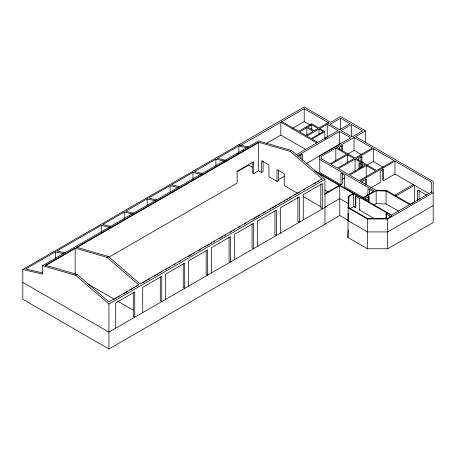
<?xml version="1.0" encoding="UTF-8"?>
<svg xmlns="http://www.w3.org/2000/svg" width="456" height="456" viewBox="0 0 456 456"><rect width="100%" height="100%" fill="white"/><g stroke="black" fill="none" stroke-linecap="round" stroke-linejoin="round"><path stroke-width="0.68" d="M365.473 142.46L365.473 130.895L355.543 136.629L433.2 181.465L433.2 222.505L387.674 248.788L367.422 248.788L347.945 237.542L348.287 196.251L353.161 193.435L339.72 185.677L324.723 194.336M348.167 213.237L347.945 220.675L367.422 231.922L387.674 231.922L433.2 205.639M347.945 237.542L348.167 230.103M348.834 196.496L348.492 207.503L367.849 218.675L387.076 218.572L391.886 215.796L353.645 193.714L348.834 196.496L348.834 208.067M22.8 269.479L42.516 274.113L42.516 265.683L258.552 140.955L291.76 150.571L324.963 179.299L324.963 224.278L108.933 349L22.8 299.273L22.8 269.479L304.22 107L330.708 122.293L340.643 116.554L365.473 130.895M63.538 253.735L55.421 251.832L25.724 268.977L42.625 272.956M109.4 227.259L101.289 225.35L56.88 250.988L64.997 252.898M132.337 214.018L124.22 212.108L102.748 224.506L110.865 226.415M155.941 200.936L147.151 198.867L125.679 211.265L133.796 213.174M178.199 187.536L170.082 185.632L148.61 198.024L156.727 199.933M201.757 174.483L192.968 172.419L171.547 184.788L179.658 186.698M224.694 161.247L215.899 159.178L194.427 171.576L202.544 173.485M247.255 147.921L238.836 145.937L217.364 158.335L225.783 160.318M240.295 145.595L304.22 108.688L329.249 123.131L319.753 128.615L324.866 131.567L324.866 139.051M236.829 153.94L238.055 153.233M242.347 150.754L243.578 150.047M75.143 248.531L45.44 265.683L45.44 265.261L75.143 248.115L106.886 257.304L138.63 284.772L138.63 285.188M258.552 142.221L76.602 247.272L108.346 256.46L140.095 283.928L322.044 178.877L290.295 151.415L258.552 142.221L258.552 170.755L253.684 173.565L252.225 172.721L252.225 162.302M76.602 247.693L258.552 142.642M266.72 143.269L280.85 135.107L305.822 149.528M292.723 128.256L304.22 121.615L310.388 125.178M306.854 127.634L299.546 131.847L305.879 135.5L313.181 131.288L306.854 127.634L306.854 135.118M311.722 124.819L307.828 127.07L314.155 130.724L318.049 128.472L311.722 124.819L311.722 129.584M237.063 171.804L248.719 165.078L252.305 167.147M328.274 122.573L319.023 127.914L311.722 123.696L298.577 131.288L281.825 121.615M319.023 129.037L306.854 136.065L311.231 138.595L323.407 131.567L319.023 129.037L319.023 134.48M340.643 118.241L330.172 124.288L339.617 129.738L350.088 123.696L340.643 118.241L340.643 129.812M42.516 265.683L75.724 275.293L77.184 274.449L108.933 301.918L138.63 284.772M106.886 257.304L108.346 256.46M290.295 151.415L291.76 150.571M324.866 131.567L311.967 139.017L317.758 142.363M108.648 257.298L237.08 183.152L237.08 171.342L253.684 161.76L253.684 173.565M258.552 170.755L261.619 172.522L263.078 171.678L263.078 161.264M295.893 154.989L338.158 130.581L327.254 124.288L327.254 137.216L324.946 138.55M297.312 155.855L339.617 131.425L350.624 137.78L319.759 155.599L319.759 172.465L340.94 184.691L342.399 183.848L342.399 173.679M351.547 124.539L341.082 130.581L352.083 136.937L362.554 130.895L351.547 124.539L351.547 136.789M298.23 156.448L302.425 154.025L302.425 160.278M278.291 179.767L284.35 176.267M306.694 163.368L339.617 144.358L339.617 131.425M261.619 172.522L261.619 160.717L268.92 164.935L268.92 176.74L276.957 181.38L278.416 180.536L278.416 170.116M321.218 158.694L330.03 163.778L346.583 154.225L335.821 148.012L321.218 156.442L321.218 159.167M354.078 137.473L336.796 147.448L355.053 157.993L372.341 148.012L354.078 137.473L354.078 150.4L361.386 154.618M347.512 154.191L354.078 150.4M347.557 154.784L331.005 164.342L337.531 168.11L354.078 158.551L347.557 154.784L347.557 162.273M355.053 159.115L338.506 168.669L348.726 174.574L365.279 165.021L355.053 159.115L355.053 171.365M373.31 148.576L356.028 158.551L376.719 170.498L394.007 160.523L373.31 148.576L373.31 161.504L383.051 167.13M113.173 299.888L114.388 299.187M115.596 298.486L116.81 297.791M118.024 297.09L119.233 296.389M123.479 293.938L127.116 291.84M130.752 289.737L132.571 288.688M133.785 287.992L134.993 287.291M136.207 286.59L137.421 285.889M142.557 282.925L144.409 281.854M145.641 281.141L146.878 280.429M148.109 279.716L149.961 278.65M154.276 276.159L155.513 275.447M156.744 274.734L157.981 274.022M159.828 272.95L161.065 272.238M165.38 269.747L166.611 269.034M168.463 267.968L169.695 267.256M174.015 264.759L175.246 264.047M179.567 261.556L180.798 260.843M188.203 256.574L191.902 254.437M193.133 253.724L194.986 252.652M198.685 250.515L200.537 249.449M204.852 246.958L206.089 246.246M207.32 245.533L209.173 244.462M210.404 243.749L211.641 243.042M213.488 241.971L214.725 241.258M219.04 238.767L220.276 238.055M221.508 237.342L222.739 236.63M224.591 235.564L225.823 234.851M230.143 232.355L231.374 231.642M233.227 230.576L234.458 229.864M238.779 227.373L240.01 226.66M244.33 224.164L245.562 223.457M252.966 219.182L256.665 217.045M257.896 216.332L259.749 215.266M263.448 213.129L265.301 212.057M269.616 209.566L270.853 208.854M272.084 208.141L273.936 207.075M275.167 206.363L276.399 205.65M278.251 204.579L279.482 203.866M280.719 203.159L281.95 202.447M283.803 201.375L285.034 200.663M286.271 199.95L287.502 199.238M289.355 198.172L290.586 197.459M294.907 194.968L296.138 194.256M297.99 193.184L299.221 192.472M303.542 189.981L304.773 189.268M314.024 183.928L315.877 182.862M317.724 181.79L318.961 181.078M108.933 349L108.933 304.027L324.963 179.299M342.182 179.476L344.633 178.062M366.253 165.579L349.701 175.138L359.197 180.616L375.75 171.063L366.253 165.579L366.253 177.15M366.744 165.294L373.31 161.504M324.832 193.709L339.235 185.392L315.546 171.718M431.678 192.478L431.678 182.269L394.981 161.082L360.172 181.18L375.75 190.175L386.488 190.437L410.349 204.214L431.678 191.896M324.723 207.269L339.72 198.611L348.361 203.598M324.963 207.412L108.933 332.133L22.8 282.406M355.304 207.605L355.304 196.08L355.788 195.795L355.788 207.32L355.304 207.605L353.161 206.368M370.677 188.043L380.224 182.531L380.224 171.006L383.633 169.039L383.633 180.565L382.658 180L382.658 169.153M383.633 180.565L394.981 174.015L428.606 193.429M355.304 196.08L359.681 198.611L360.172 198.326M376.16 190.785L362.851 198.468L391.573 215.055L409.619 204.636L386.044 191.024L376.16 190.785L376.16 203.712L373.834 205.057M350.037 208.734L354.135 206.368M348.253 220.402L339.72 215.477L324.963 224.278M359.681 198.611L359.681 210.136L360.172 209.851M394.315 195.481L413.239 184.555M395.472 196.217L414.453 185.256L414.453 202.122M385.975 218.532L385.975 213.79L386.46 213.505L386.46 218.931M410.195 204.584L413.848 202.475M347.945 207.748L367.422 218.988L387.674 218.988L433.2 192.706M376.16 203.712L386.044 203.957L398.738 211.282M248.355 146.992L238.836 144.751L239.805 145.316M45.44 265.261L77.184 274.449M426.748 195.168L417.622 189.895L417.622 200.44M316.783 142.922L280.85 122.179L280.85 135.107M319.759 159.537L374.29 191.018L362.115 198.046L314.406 170.504M372.341 191.298L367.958 188.767L367.958 194.872M363.723 197.847L344.348 186.664L344.348 175.138L340.94 173.166L340.94 184.691M364.931 198.548L367.958 200.292L367.958 196.906M385.975 213.79L389.869 216.036L389.869 217.392M354.682 206.688L355.788 207.32M324.655 189.913L328.303 192.016M359.681 210.136L374.359 218.606M297.665 193.338L284.259 185.598L284.259 173.787L276.957 169.575L276.957 181.38M303.149 196.502L321.434 207.058M88.088 284.116L113.977 299.068M117.671 301.199L133.084 310.097M75.724 275.293L108.933 304.027M419.081 190.46L419.081 199.597M394.981 161.082L394.981 174.015M387.674 218.988L387.674 248.788M386.044 191.024L386.044 203.957M369.423 189.28L369.423 194.028M369.178 203L369.178 196.217L364.794 198.748L364.794 200.104M368.448 196.473L368.448 201.9M367.422 218.988L367.422 248.788M366.499 185.033L366.499 178.929L362.115 181.459L362.115 182.816M365.524 179.048L365.524 185.147M362.355 167.449L362.355 164.736L358.952 162.769L358.952 168.874M361.967 162.632L361.967 156.528L358.558 158.494L358.558 160.529M361.967 164.667L361.967 167.375M360.992 156.647L360.992 161.39M360.992 163.425L360.992 167.494M359.921 162.883L359.921 168.31M353.645 193.714L353.645 206.648M348.287 196.251L348.287 201.01M342.735 150.85L342.735 145.424L339.327 147.391L339.327 149.425M341.276 145.937L341.276 150.007M339.72 185.677L339.72 215.477M335.821 148.012L335.821 160.945M322.044 178.877L322.044 179.299M320.825 184.218L320.825 208.113L322.284 208.956L322.284 183.654L303.251 194.649L303.251 219.946M304.22 108.688L304.22 121.615M300.966 154.573L300.966 158.739M297.893 197.459L297.893 221.354L299.353 222.197L299.353 196.895L280.315 207.885L280.315 233.187M274.962 210.7L274.962 234.589L276.421 235.433L276.421 210.136L257.383 221.126L257.383 246.428M252.025 223.936L252.025 247.83L253.49 248.674L253.49 223.377L234.452 234.367L234.452 259.663M238.836 145.937L238.836 152.56M229.094 237.177L229.094 261.071L230.554 261.915L230.554 236.613L211.521 247.608L211.521 272.905M215.899 159.178L215.899 166.246M206.163 250.418L206.163 274.312L207.622 275.156L207.622 249.854L188.584 260.849L188.584 286.146M192.968 172.419L192.968 179.487M183.232 263.659L183.232 287.554L184.691 288.397L184.691 263.095L165.653 274.084L165.653 299.387M170.082 185.632L170.082 191.993M160.295 276.9L160.295 300.789L161.76 301.633L161.76 276.336L142.722 287.326L142.722 312.628M147.151 198.867L147.151 205.234M133.277 292.501L133.277 316.396L134.737 317.233L134.737 291.937L115.699 302.926L115.699 328.229M124.22 212.108L124.22 219.176M101.289 225.35L101.289 232.417M75.143 248.115L75.143 274.535M55.421 251.832L55.421 258.193"/></g></svg>
